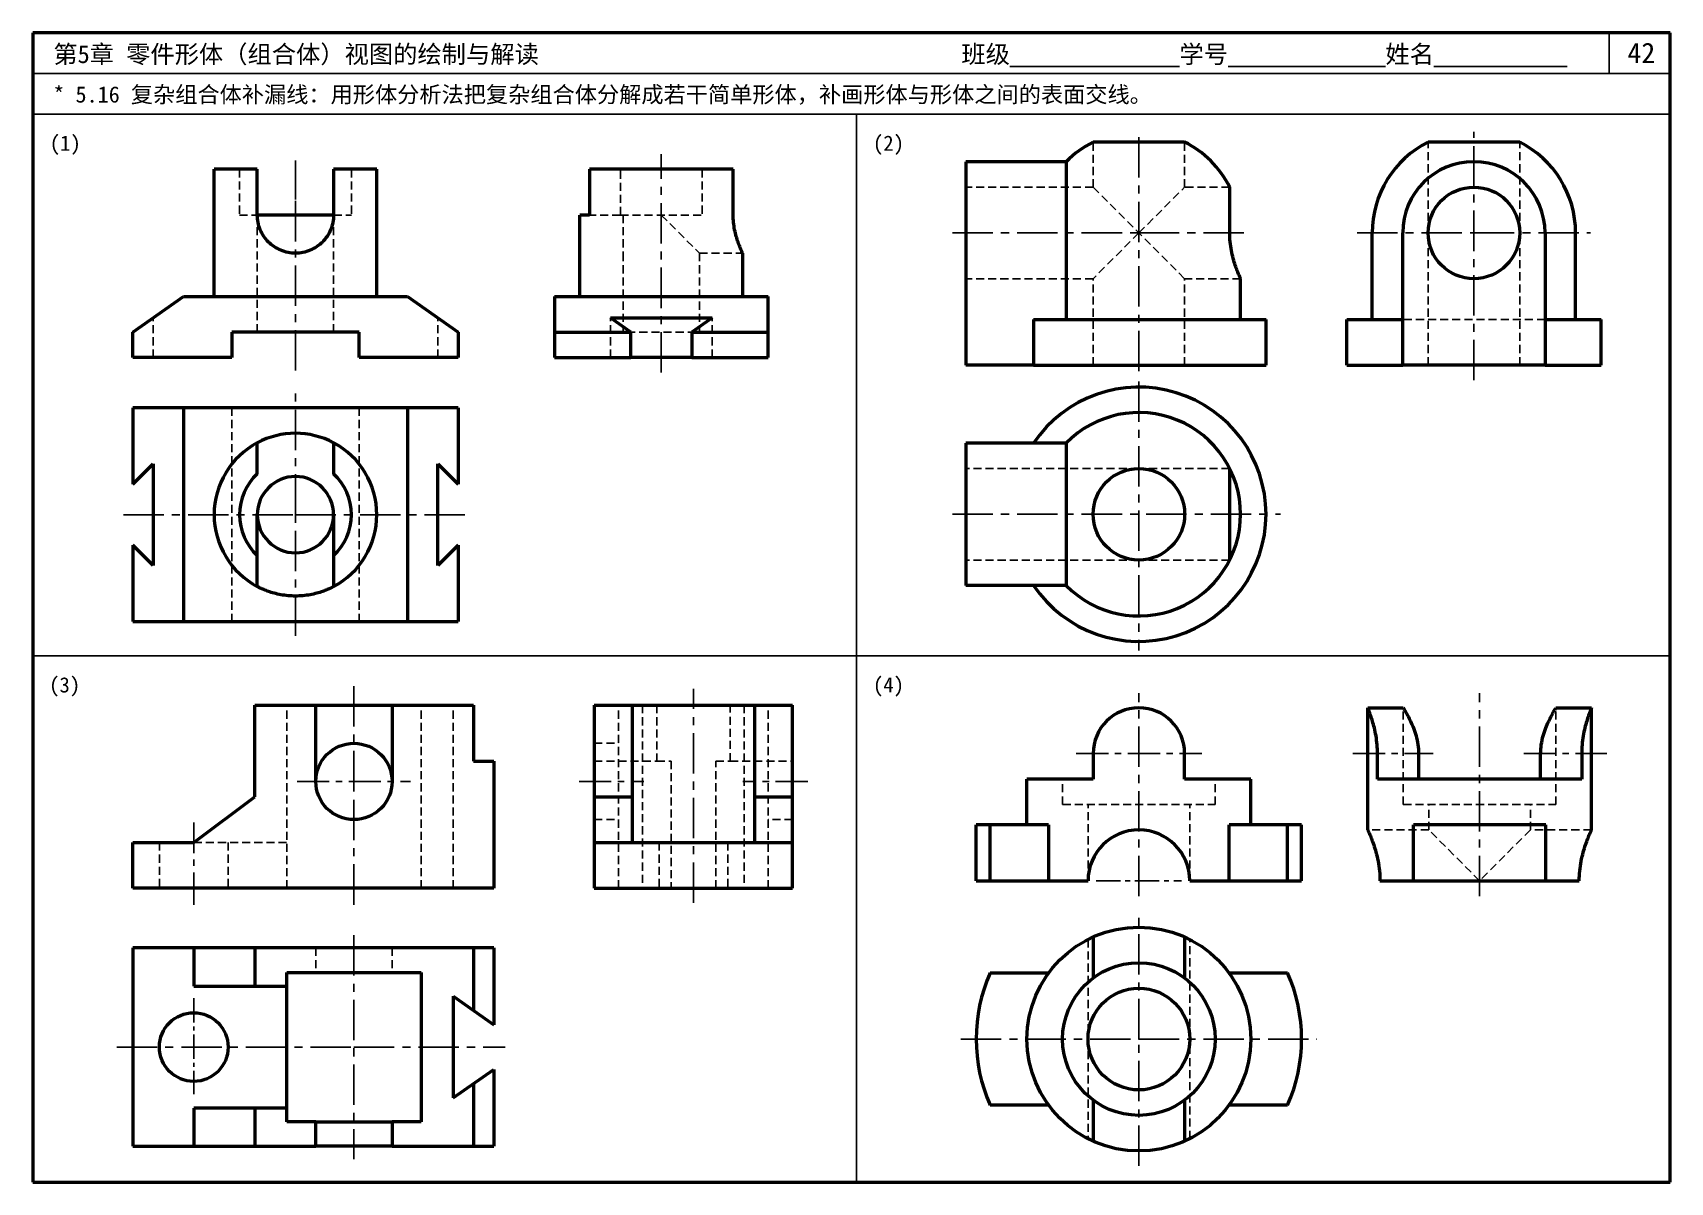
# Model space of a CAD drawing. Header units: millimetres. Extents: x 0 to 322, y 0 to 226.
import ezdxf

# ---------------------------------------------------------------- set-up
doc = ezdxf.new("R2010")
doc.units = ezdxf.units.MM
doc.header["$LTSCALE"] = 0.25
for name, pattern in [('CENTER', [50.8, 31.75, -6.35, 6.35, -6.35]), ('CENTER2', [28.575, 19.05, -3.175, 3.175, -3.175]), ('HIDDEN', [9.525, 6.35, -3.175])]:
    doc.linetypes.add(name, pattern=pattern)
for name, color, linetype in [('点画线层', 7, 'CENTER'), ('答案', 1, 'Continuous'), ('虚线层', 7, 'HIDDEN')]:
    doc.layers.add(name, color=color, linetype=linetype)
doc.layers.add('粗实线层', color=7, linetype='Continuous', lineweight=50)
doc.styles.add('宋体', font='SimSun.ttf', dxfattribs={"height": 3.5})

msp = doc.modelspace()

# ---------------------------------------------------------------- linework, layer by layer
at = {"lineweight": 50}
for p, q in [((322, 226), (0, 226)), ((0, 226), (0, 0)), ((322, 0), (322, 226)), ((0, 0), (322, 0))]:
    msp.add_line(p, q, dxfattribs=at)
for p, q in [((310, 218), (310, 226)), ((322, 218), (0, 218)), ((322, 210), (0, 210)), ((162, 210), (162, 0)), ((0, 103.5), (322, 103.5))]:
    msp.add_line(p, q)
at = {"layer": '点画线层'}
for p, q in [((217.51, 159.45), (217.51, 206.51)), ((283.39, 157.69), (283.39, 206.51)), ((51.66, 193.24), (51.66, 200.88)), ((123.6, 159.18), (123.6, 202.12)), ((51.66, 159.59), (51.66, 193.24)), ((180.86, 186.65), (217.51, 186.65)), ((217.51, 186.65), (239.5, 186.65)), ((260.41, 186.65), (283.39, 186.65)), ((283.39, 186.65), (306.34, 186.65)), ((51.66, 131.25), (51.66, 155.25)), ((217.51, 157.45), (217.51, 104.53)), ((17.83, 131.25), (51.66, 131.25)), ((51.66, 107.42), (51.66, 131.25)), ((51.66, 131.25), (85.87, 131.25)), ((180.86, 131.33), (245.36, 131.33)), ((63.16, 76.89), (63.16, 97.61)), ((129.91, 54.95), (129.91, 97.04)), ((217.51, 56.27), (217.51, 96.15)), ((284.51, 56.27), (284.51, 96.15)), ((63.16, 54.57), (63.16, 76.89)), ((217.51, 28.15), (217.51, 53.12)), ((63.16, 48.56), (63.16, 4.57)), ((217.51, 3.21), (217.51, 31.6)), ((16.52, 26.57), (63.16, 26.57)), ((63.16, 26.57), (92.9, 26.57)), ((182.52, 28.15), (217.51, 28.15)), ((217.51, 28.15), (252.51, 28.15))]:
    msp.add_line(p, q, dxfattribs=at)
at = {"layer": '点画线层', "ltscale": 0.8}
for p, q in [((205.17, 84.28), (229.86, 84.28)), ((259.57, 84.28), (275.35, 84.28)), ((293.18, 84.28), (309.51, 84.28)), ((51.97, 78.8), (74.26, 78.8)), ((107.42, 78.8), (120.19, 78.8)), ((152.41, 78.8), (139.64, 78.8)), ((31.66, 54.57), (31.66, 70.76))]:
    msp.add_line(p, q, dxfattribs=at)
at = {"layer": '点画线层', "ltscale": 0.6}
msp.add_line((209.12, 59.28), (225.89, 59.28), dxfattribs=at)
at = {"layer": '点画线层', "linetype": 'CENTER2'}
msp.add_line((31.66, 36.18), (31.66, 17.33), dxfattribs=at)
at = {"layer": '答案', "lineweight": 50}
for p, q in [((226.51, 204.51), (208.51, 204.51)), ((203.23, 200.65), (203.23, 186.65)), ((109.46, 199.16), (109.46, 190.16)), ((137.73, 190.16), (137.73, 199.16)), ((235.37, 186.65), (235.37, 195.65)), ((109.46, 190.16), (107.6, 190.16)), ((107.6, 182.66), (107.6, 190.16)), ((203.23, 186.65), (203.23, 169.65)), ((117.6, 167.16), (113.6, 169.96)), ((113.6, 169.96), (133.6, 169.96)), ((133.6, 169.96), (129.6, 167.16)), ((102.6, 167.16), (117.6, 167.16)), ((117.6, 162.16), (117.6, 167.16)), ((129.6, 167.16), (144.6, 167.16)), ((129.6, 167.16), (129.6, 162.16)), ((203.23, 145.33), (203.23, 117.33)), ((235.37, 122.33), (235.37, 140.33)), ((264.44, 79.28), (264.44, 84.28)), ((272.51, 84.28), (272.51, 79.28)), ((296.51, 79.28), (296.51, 84.28)), ((304.59, 84.28), (304.59, 79.28)), ((110.41, 75.8), (117.91, 75.8)), ((141.91, 75.8), (149.41, 75.8))]:
    msp.add_line(p, q, dxfattribs=at)
at = {"layer": '答案', "linetype": 'HIDDEN'}
for p, q in [((208.51, 195.65), (217.51, 186.65)), ((217.51, 186.65), (226.51, 195.65)), ((115.55, 190.16), (109.46, 190.16)), ((116.1, 190.16), (116.1, 182.66)), ((123.6, 190.16), (131.1, 182.66)), ((217.51, 186.65), (208.51, 177.65)), ((226.51, 177.65), (217.51, 186.65)), ((113.6, 162.16), (113.6, 169.96)), ((133.6, 162.16), (133.6, 169.96)), ((115.21, 57.8), (115.21, 93.8)), ((119.91, 93.8), (119.91, 57.8)), ((122.71, 93.8), (122.71, 82.8)), ((137.11, 82.8), (137.11, 93.8)), ((139.91, 93.8), (139.91, 57.8)), ((144.61, 57.8), (144.61, 93.8)), ((110.41, 86.3), (115.21, 86.3)), ((110.41, 82.8), (122.71, 82.8)), ((122.71, 82.8), (125.52, 82.8)), ((125.52, 82.8), (125.52, 57.8)), ((134.31, 57.8), (134.31, 82.8)), ((134.31, 82.8), (137.11, 82.8)), ((137.11, 82.8), (149.41, 82.8)), ((110.41, 71.3), (115.21, 71.3)), ((149.41, 71.3), (144.61, 71.3)), ((284.51, 59.28), (274.51, 69.28)), ((294.51, 69.28), (284.51, 59.28)), ((123.16, 66.8), (123.16, 57.8)), ((136.66, 66.8), (136.66, 57.8))]:
    msp.add_line(p, q, dxfattribs=at)
at = {"layer": '答案', "lineweight": 50}
for points, knots in [([(139.6, 182.66), (139.6, 182.66), (139.57, 182.71), (139.49, 182.9), (139.42, 183.05), (139.25, 183.43), (139.15, 183.67), (138.93, 184.22), (138.81, 184.53), (138.58, 185.19), (138.46, 185.56), (138.22, 186.37), (138.12, 186.81), (137.93, 187.73), (137.86, 188.21), (137.76, 189.19), (137.73, 189.68), (137.73, 190.16)], [11.500056, 11.500056, 11.500056, 11.500056, 12.936099, 12.936099, 14.372141, 14.372141, 15.808184, 15.808184, 17.244227, 17.244227, 18.683198, 18.683198, 20.122169, 20.122169, 21.561141, 21.561141, 23.000112, 23.000112, 23.000112, 23.000112]), ([(237.51, 177.65), (237.51, 177.65), (237.48, 177.7), (237.38, 177.93), (237.3, 178.11), (237.11, 178.57), (236.99, 178.86), (236.74, 179.51), (236.6, 179.89), (236.34, 180.68), (236.2, 181.12), (235.93, 182.1), (235.81, 182.63), (235.6, 183.73), (235.51, 184.31), (235.4, 185.48), (235.37, 186.07), (235.37, 186.65)], [-13.779081, -13.779081, -13.779081, -13.779081, -12.058158, -12.058158, -10.337235, -10.337235, -8.616312, -8.616312, -6.895389, -6.895389, -5.171541, -5.171541, -3.447694, -3.447694, -1.723847, -1.723847, 0, 0, 0, 0]), ([(264.44, 84.28), (264.44, 84.85), (264.41, 85.44), (264.31, 86.61), (264.23, 87.19), (264.05, 88.29), (263.93, 88.82), (263.7, 89.8), (263.57, 90.25), (263.33, 91.04), (263.21, 91.41), (262.98, 92.07), (262.87, 92.35), (262.7, 92.82), (262.63, 92.99), (262.53, 93.22), (262.51, 93.28), (262.51, 93.28)], [-27.475192, -27.475192, -27.475192, -27.475192, -25.757034, -25.757034, -24.038876, -24.038876, -22.320718, -22.320718, -20.602561, -20.602561, -18.886319, -18.886319, -17.170078, -17.170078, -15.453837, -15.453837, -13.737596, -13.737596, -13.737596, -13.737596]), ([(269.51, 93.28), (269.51, 93.28), (269.55, 93.22), (269.69, 92.98), (269.79, 92.81), (270.05, 92.34), (270.21, 92.06), (270.56, 91.4), (270.75, 91.03), (271.11, 90.25), (271.31, 89.81), (271.68, 88.84), (271.86, 88.31), (272.17, 87.21), (272.3, 86.64), (272.47, 85.46), (272.51, 84.86), (272.51, 84.28)], [13.989911, 13.989911, 13.989911, 13.989911, 15.73299, 15.73299, 17.476069, 17.476069, 19.219148, 19.219148, 20.962227, 20.962227, 22.716626, 22.716626, 24.471024, 24.471024, 26.225423, 26.225423, 27.979822, 27.979822, 27.979822, 27.979822]), ([(296.51, 84.28), (296.51, 84.86), (296.56, 85.46), (296.73, 86.64), (296.85, 87.21), (297.16, 88.31), (297.34, 88.84), (297.72, 89.81), (297.91, 90.25), (298.28, 91.03), (298.46, 91.4), (298.81, 92.06), (298.97, 92.34), (299.23, 92.81), (299.34, 92.98), (299.48, 93.22), (299.51, 93.28), (299.51, 93.28)], [-27.979822, -27.979822, -27.979822, -27.979822, -26.225423, -26.225423, -24.471024, -24.471024, -22.716626, -22.716626, -20.962227, -20.962227, -19.219148, -19.219148, -17.476069, -17.476069, -15.73299, -15.73299, -13.989911, -13.989911, -13.989911, -13.989911]), ([(306.51, 93.28), (306.51, 93.28), (306.49, 93.22), (306.4, 92.99), (306.33, 92.82), (306.15, 92.35), (306.04, 92.07), (305.81, 91.41), (305.69, 91.04), (305.45, 90.25), (305.33, 89.8), (305.09, 88.82), (304.98, 88.29), (304.79, 87.19), (304.71, 86.61), (304.61, 85.44), (304.59, 84.85), (304.59, 84.28)], [13.737596, 13.737596, 13.737596, 13.737596, 15.453837, 15.453837, 17.170078, 17.170078, 18.886319, 18.886319, 20.602561, 20.602561, 22.320718, 22.320718, 24.038876, 24.038876, 25.757034, 25.757034, 27.475192, 27.475192, 27.475192, 27.475192]), ([(262.51, 69.28), (262.51, 69.28), (262.54, 69.22), (262.66, 68.96), (262.74, 68.76), (262.96, 68.25), (263.09, 67.93), (263.38, 67.2), (263.53, 66.79), (263.83, 65.91), (263.98, 65.41), (264.28, 64.33), (264.42, 63.74), (264.66, 62.52), (264.76, 61.87), (264.88, 60.57), (264.92, 59.92), (264.92, 59.28)], [-15.315611, -15.315611, -15.315611, -15.315611, -13.402859, -13.402859, -11.490107, -11.490107, -9.577355, -9.577355, -7.664603, -7.664603, -5.748452, -5.748452, -3.832301, -3.832301, -1.916151, -1.916151, 0, 0, 0, 0]), ([(304.11, 59.28), (304.11, 59.92), (304.14, 60.57), (304.27, 61.87), (304.36, 62.52), (304.6, 63.74), (304.74, 64.33), (305.04, 65.41), (305.2, 65.91), (305.49, 66.79), (305.65, 67.2), (305.93, 67.93), (306.06, 68.25), (306.28, 68.76), (306.37, 68.96), (306.48, 69.22), (306.51, 69.28), (306.51, 69.28)], [0, 0, 0, 0, 1.916151, 1.916151, 3.832301, 3.832301, 5.748452, 5.748452, 7.664603, 7.664603, 9.577355, 9.577355, 11.490107, 11.490107, 13.402859, 13.402859, 15.315611, 15.315611, 15.315611, 15.315611])]:
    msp.add_open_spline(points, degree=3, knots=knots, dxfattribs=at)
at = {"layer": '粗实线层'}
for p, q in [((283.39, 204.51), (274.39, 204.51)), ((292.39, 204.51), (283.39, 204.51)), ((183.51, 200.65), (183.51, 186.65)), ((203.23, 200.65), (183.51, 200.65)), ((44.16, 199.16), (35.66, 199.16)), ((35.66, 174.16), (35.66, 199.16)), ((44.16, 190.16), (44.16, 199.16)), ((67.66, 199.16), (59.16, 199.16)), ((59.16, 199.16), (59.16, 190.16)), ((67.66, 174.16), (67.66, 199.16)), ((137.73, 199.16), (109.46, 199.16)), ((59.16, 190.16), (44.16, 190.16)), ((183.51, 186.65), (183.51, 160.65)), ((263.39, 169.65), (263.39, 186.65)), ((269.39, 160.65), (269.39, 186.65)), ((297.39, 186.65), (297.39, 160.65)), ((303.39, 169.65), (303.39, 186.65)), ((107.6, 174.16), (107.6, 182.66)), ((139.6, 174.16), (139.6, 182.66)), ((237.51, 169.65), (237.51, 177.65)), ((19.66, 167.16), (29.66, 174.16)), ((29.66, 174.16), (73.66, 174.16)), ((73.66, 174.16), (83.66, 167.16)), ((102.6, 174.16), (102.6, 167.16)), ((102.6, 174.16), (144.6, 174.16)), ((144.6, 167.16), (144.6, 174.16)), ((196.8, 169.65), (242.51, 169.65)), ((196.8, 169.65), (196.8, 160.65)), ((242.51, 160.65), (242.51, 169.65)), ((258.39, 169.65), (269.39, 169.65)), ((258.39, 160.65), (258.39, 169.65)), ((297.39, 169.65), (308.39, 169.65)), ((308.39, 160.65), (308.39, 169.65)), ((19.66, 162.16), (19.66, 167.16)), ((39.16, 167.16), (39.16, 162.16)), ((64.16, 167.16), (39.16, 167.16)), ((64.16, 162.16), (64.16, 167.16)), ((83.66, 167.16), (83.66, 162.16)), ((102.6, 167.16), (102.6, 162.16)), ((144.6, 162.16), (144.6, 167.16)), ((39.16, 162.16), (19.66, 162.16)), ((83.66, 162.16), (64.16, 162.16)), ((102.6, 162.16), (117.6, 162.16)), ((129.6, 162.16), (117.6, 162.16)), ((129.6, 162.16), (144.6, 162.16)), ((196.8, 160.65), (183.51, 160.65)), ((196.8, 160.65), (242.51, 160.65)), ((258.39, 160.65), (269.39, 160.65)), ((297.39, 160.65), (269.39, 160.65)), ((297.39, 160.65), (308.39, 160.65)), ((19.66, 152.25), (19.66, 137.25)), ((29.66, 152.25), (19.66, 152.25)), ((73.66, 152.25), (29.66, 152.25)), ((29.66, 152.25), (29.66, 110.25)), ((73.66, 152.25), (73.66, 110.25)), ((83.66, 152.25), (73.66, 152.25)), ((83.66, 152.25), (83.66, 137.25)), ((44.16, 139.3), (44.16, 145.39)), ((59.16, 145.39), (59.16, 139.3)), ((183.51, 145.33), (183.51, 117.33)), ((203.23, 145.33), (183.51, 145.33)), ((19.66, 137.25), (23.66, 141.25)), ((23.66, 141.25), (23.66, 121.25)), ((79.66, 141.25), (83.66, 137.25)), ((79.66, 121.25), (79.66, 141.25)), ((44.16, 123.21), (44.16, 131.25)), ((59.16, 131.25), (59.16, 123.21)), ((19.66, 125.25), (19.66, 110.25)), ((23.66, 121.25), (19.66, 125.25)), ((44.16, 117.12), (44.16, 123.21)), ((59.16, 123.21), (59.16, 117.12)), ((83.66, 125.25), (79.66, 121.25)), ((83.66, 125.25), (83.66, 110.25)), ((203.23, 117.33), (183.51, 117.33)), ((19.66, 110.25), (29.66, 110.25)), ((29.66, 110.25), (73.66, 110.25)), ((73.66, 110.25), (83.66, 110.25)), ((43.66, 75.8), (43.66, 93.8)), ((43.66, 93.8), (55.66, 93.8)), ((55.66, 93.8), (70.66, 93.8)), ((55.66, 78.8), (55.66, 93.8)), ((70.66, 93.8), (86.66, 93.8)), ((70.66, 93.8), (70.66, 78.8)), ((86.66, 93.8), (86.66, 82.8)), ((110.41, 93.8), (110.41, 57.8)), ((110.41, 93.8), (149.41, 93.8)), ((117.91, 66.8), (117.91, 93.8)), ((141.91, 93.8), (141.91, 66.8)), ((149.41, 57.8), (149.41, 93.8)), ((262.51, 69.28), (262.51, 93.28)), ((262.51, 93.28), (269.51, 93.28)), ((299.51, 93.28), (306.51, 93.28)), ((306.51, 69.28), (306.51, 93.28)), ((208.51, 84.28), (208.51, 79.28)), ((226.51, 79.28), (226.51, 84.28)), ((86.66, 82.8), (90.66, 82.8)), ((90.66, 82.8), (90.66, 57.8)), ((208.51, 79.28), (195.51, 79.28)), ((195.51, 70.28), (195.51, 79.28)), ((239.51, 79.28), (226.51, 79.28)), ((239.51, 70.28), (239.51, 79.28)), ((304.59, 79.28), (264.44, 79.28)), ((31.66, 66.8), (43.66, 75.8)), ((199.76, 70.28), (185.51, 70.28)), ((185.51, 59.28), (185.51, 70.28)), ((188.27, 59.28), (188.27, 70.28)), ((199.76, 70.28), (199.76, 59.28)), ((249.51, 70.28), (235.26, 70.28)), ((235.26, 59.28), (235.26, 70.28)), ((246.75, 59.28), (246.75, 70.28)), ((249.51, 59.28), (249.51, 70.28)), ((297.51, 70.28), (271.51, 70.28)), ((271.51, 59.28), (271.51, 70.28)), ((297.51, 59.28), (297.51, 70.28)), ((19.66, 57.8), (19.66, 66.8)), ((19.66, 66.8), (31.66, 66.8)), ((110.41, 66.8), (149.41, 66.8)), ((185.51, 59.28), (207.51, 59.28)), ((227.51, 59.28), (249.51, 59.28)), ((264.92, 59.28), (271.51, 59.28)), ((271.51, 59.28), (297.51, 59.28)), ((297.51, 59.28), (304.11, 59.28)), ((90.66, 57.8), (19.66, 57.8)), ((110.41, 57.8), (149.41, 57.8)), ((19.66, 46.07), (19.66, 7.07)), ((31.66, 46.07), (19.66, 46.07)), ((31.66, 46.07), (31.66, 38.57)), ((43.66, 46.07), (31.66, 46.07)), ((43.66, 46.07), (43.66, 38.57)), ((90.66, 46.07), (43.66, 46.07)), ((86.66, 46.07), (86.66, 33.77)), ((90.66, 46.07), (90.66, 30.97)), ((208.51, 48.22), (208.51, 40.15)), ((226.51, 48.22), (226.51, 40.15)), ((49.96, 41.27), (76.36, 41.27)), ((49.96, 38.57), (49.96, 41.27)), ((76.36, 41.27), (76.36, 11.87)), ((188.27, 41.15), (199.76, 41.15)), ((235.26, 41.15), (246.75, 41.15)), ((31.66, 38.57), (43.66, 38.57)), ((43.66, 38.57), (49.96, 38.57)), ((49.96, 14.57), (49.96, 38.57)), ((82.66, 36.57), (82.66, 16.57)), ((82.66, 36.57), (90.66, 30.97)), ((82.66, 16.57), (90.66, 22.18)), ((86.66, 19.38), (86.66, 7.07)), ((90.66, 22.18), (90.66, 7.07)), ((208.51, 16.15), (208.51, 8.07)), ((226.51, 16.15), (226.51, 8.07)), ((43.66, 14.57), (31.66, 14.57)), ((31.66, 14.57), (31.66, 7.07)), ((43.66, 14.57), (43.66, 7.07)), ((49.96, 14.57), (43.66, 14.57)), ((49.96, 11.87), (49.96, 14.57)), ((199.76, 15.15), (188.27, 15.15)), ((246.75, 15.15), (235.26, 15.15)), ((55.66, 11.87), (49.96, 11.87)), ((55.66, 11.87), (70.66, 11.87)), ((55.66, 7.07), (55.66, 11.87)), ((76.36, 11.87), (70.66, 11.87)), ((70.66, 11.87), (70.66, 7.07)), ((19.66, 7.07), (31.66, 7.07)), ((31.66, 7.07), (43.66, 7.07)), ((43.66, 7.07), (55.66, 7.07)), ((70.66, 7.07), (55.66, 7.07)), ((70.66, 7.07), (90.66, 7.07))]:
    msp.add_line(p, q, dxfattribs=at)
for centre, radius in [((283.39, 186.65), 9), ((217.51, 131.33), 9), ((63.16, 78.8), 7.5), ((217.51, 28.15), 22), ((217.51, 28.15), 15), ((217.51, 28.15), 10), ((31.66, 26.57), 6.75)]:
    msp.add_circle(centre, radius, dxfattribs=at)
for centre, radius, start, end in [((217.51, 186.65), 20, 116.7437, 135.573), ((217.51, 186.65), 20, 26.7437, 63.2563), ((283.39, 186.65), 20, 116.7437, 180), ((283.39, 186.65), 20, 0, 63.2563), ((283.39, 186.65), 14, 0, 180), ((217.51, 131.33), 25, 214.0558, 145.9442), ((217.51, 131.33), 20, 224.427, 135.573), ((51.66, 131.25), 16, 117.9532, 242.0468), ((51.66, 131.25), 16, 62.0468, 117.9532), ((51.66, 131.25), 16, 297.9532, 62.0468), ((51.66, 131.25), 11, 132.9859, 227.0141), ((51.66, 131.25), 7.5, 0, 180), ((51.66, 131.25), 11, 312.9859, 47.0141), ((51.66, 131.25), 7.5, 180, 0), ((217.51, 84.28), 9, 0, 180), ((217.51, 59.28), 10, 0, 180), ((217.51, 28.15), 32, 156.0305, 203.9695), ((217.51, 28.15), 32, 336.0305, 23.9695)]:
    msp.add_arc(centre, radius, start, end, dxfattribs=at)
for points in [[(59.16, 190.16), (59.16, 189.68), (59.11, 189.19), (58.92, 188.21), (58.77, 187.73), (58.39, 186.81), (58.15, 186.37), (57.6, 185.56), (57.29, 185.19), (56.64, 184.53), (56.26, 184.22), (55.45, 183.67), (55.01, 183.43), (54.09, 183.05), (53.61, 182.9), (52.63, 182.71), (52.14, 182.66), (51.18, 182.66), (50.69, 182.71), (49.71, 182.9), (49.23, 183.05), (48.31, 183.43), (47.87, 183.67), (47.06, 184.22), (46.69, 184.53), (46.03, 185.19), (45.72, 185.56), (45.17, 186.37), (44.93, 186.81), (44.55, 187.73), (44.4, 188.21), (44.21, 189.19), (44.16, 189.68), (44.16, 190.16)], [(59.16, 117.12), (59.16, 117.12), (59.11, 117.1), (58.92, 116.99), (58.77, 116.92), (58.39, 116.74), (58.15, 116.63), (57.6, 116.4), (57.29, 116.27), (56.64, 116.04), (56.26, 115.92), (55.45, 115.7), (55.01, 115.6), (54.09, 115.43), (53.61, 115.37), (52.63, 115.28), (52.14, 115.25), (51.18, 115.25), (50.69, 115.28), (49.71, 115.37), (49.23, 115.43), (48.31, 115.6), (47.87, 115.7), (47.06, 115.92), (46.69, 116.04), (46.03, 116.27), (45.72, 116.4), (45.17, 116.63), (44.93, 116.74), (44.55, 116.92), (44.4, 116.99), (44.21, 117.1), (44.16, 117.12), (44.16, 117.12)]]:
    msp.add_open_spline(points, degree=3, knots=[0, 0, 0, 0, 1.438971, 1.438971, 2.877943, 2.877943, 4.316914, 4.316914, 5.755885, 5.755885, 7.191928, 7.191928, 8.627971, 8.627971, 10.064013, 10.064013, 11.500056, 11.500056, 12.936099, 12.936099, 14.372141, 14.372141, 15.808184, 15.808184, 17.244227, 17.244227, 18.683198, 18.683198, 20.122169, 20.122169, 21.561141, 21.561141, 23.000112, 23.000112, 23.000112, 23.000112], dxfattribs=at)
at = {"layer": '虚线层'}
for p, q in [((208.51, 195.65), (208.51, 204.51)), ((226.51, 195.65), (226.51, 204.51)), ((274.39, 186.65), (274.39, 204.51)), ((292.39, 186.65), (292.39, 204.51)), ((40.66, 199.16), (40.66, 190.16)), ((62.66, 199.16), (62.66, 190.16)), ((115.55, 190.16), (115.55, 199.16)), ((131.64, 199.16), (131.64, 190.16)), ((208.51, 195.65), (183.51, 195.65)), ((235.37, 195.65), (226.51, 195.65)), ((40.66, 190.16), (44.16, 190.16)), ((44.16, 190.16), (44.16, 167.16)), ((59.16, 190.16), (62.66, 190.16)), ((59.16, 190.16), (59.16, 167.16)), ((115.55, 190.16), (131.64, 190.16)), ((274.39, 160.65), (274.39, 186.65)), ((292.39, 160.65), (292.39, 186.65)), ((116.1, 182.66), (116.1, 167.16)), ((131.1, 182.66), (131.1, 167.16)), ((131.1, 182.66), (139.6, 182.66)), ((208.51, 177.65), (183.51, 177.65)), ((208.51, 160.65), (208.51, 177.65)), ((226.51, 160.65), (226.51, 177.65)), ((237.51, 177.65), (226.51, 177.65)), ((23.66, 162.16), (23.66, 169.96)), ((79.66, 162.16), (79.66, 169.96)), ((297.39, 169.65), (269.39, 169.65)), ((102.6, 167.16), (144.6, 167.16)), ((39.16, 152.25), (39.16, 110.25)), ((64.16, 152.25), (64.16, 110.25)), ((217.51, 140.33), (183.51, 140.33)), ((235.37, 140.33), (217.51, 140.33)), ((217.51, 122.33), (183.51, 122.33)), ((235.37, 122.33), (217.51, 122.33)), ((49.96, 57.8), (49.96, 93.8)), ((76.36, 57.8), (76.36, 93.8)), ((82.66, 57.8), (82.66, 93.8)), ((269.51, 74.28), (269.51, 93.28)), ((299.51, 74.28), (299.51, 93.28)), ((202.51, 74.28), (202.51, 79.28)), ((232.51, 74.28), (232.51, 79.28)), ((202.51, 74.28), (232.51, 74.28)), ((207.51, 59.28), (207.51, 74.28)), ((227.51, 59.28), (227.51, 74.28)), ((269.51, 74.28), (299.51, 74.28)), ((274.51, 69.28), (274.51, 74.28)), ((294.51, 69.28), (294.51, 74.28)), ((274.51, 69.28), (262.51, 69.28)), ((306.51, 69.28), (294.51, 69.28)), ((24.91, 66.8), (24.91, 57.8)), ((31.66, 66.8), (49.96, 66.8)), ((38.41, 66.8), (38.41, 57.8)), ((55.66, 46.07), (55.66, 41.27)), ((70.66, 46.07), (70.66, 41.27)), ((207.51, 47.74), (207.51, 28.15)), ((227.51, 28.15), (227.51, 47.74)), ((207.51, 28.15), (207.51, 8.55)), ((227.51, 8.55), (227.51, 28.15))]:
    msp.add_line(p, q, dxfattribs=at)

# ---------------------------------------------------------------- texts
at = {"style": '宋体'}
for s, height, p in [('第5章 零件形体（组合体）视图的绘制与解读', 3.5, (4.05, 220.04)), ('班级%%U              %%U学号%%U             %%U姓名%%U           ', 3.5, (182.61, 220.04)), ('42', 4, (313.6, 220.04)), ('* 5.16 复杂组合体补漏线：用形体分析法把复杂组合体分解成若干简单形体，补画形体与形体之间的表面交线。', 3.2, (4.05, 212.27)), ('(1)', 3, (3.33, 202.79)), ('(2)', 3, (165.21, 202.79)), ('(3)', 3, (3.21, 96.29)), ('(4)', 3, (165.21, 96.29))]:
    msp.add_text(s, height=height, dxfattribs=at).set_placement(p)

doc.saveas('drawing.dxf')
